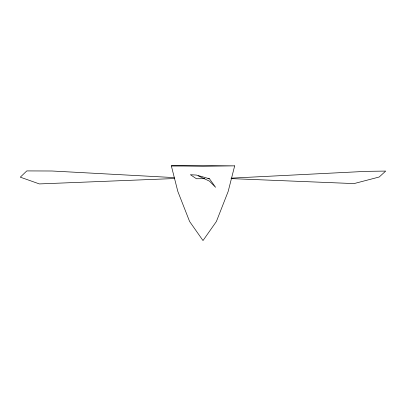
<?xml version="1.0" encoding="UTF-8"?>
<svg xmlns="http://www.w3.org/2000/svg" width="406" height="406" viewBox="0 0 406 406"><rect width="100%" height="100%" fill="white"/><g stroke="black" fill="none" stroke-linecap="round" stroke-linejoin="round"><path stroke-width="0.61" d="M234.668 165.861L228.172 191.439L216.398 221.478L203 240.56L189.602 221.478L177.828 191.439L171.332 165.861L203 165.44L234.668 165.861L203 166.287L171.332 165.861M231.445 178.138L366.618 171.337L385.7 171.083L379.204 177.006L354.032 183.588L231.004 178.604M174.641 178.538L39.382 183.923L20.3 177.173L26.796 170.916L51.968 171.002L174.225 177.605M204.847 178.706L196.443 178.747L190.414 174.727L196.504 175.067L209.496 181.157L215.586 187.313L209.496 178.807L198.346 175.595M207.928 178.731L209.374 178.752"/></g></svg>
